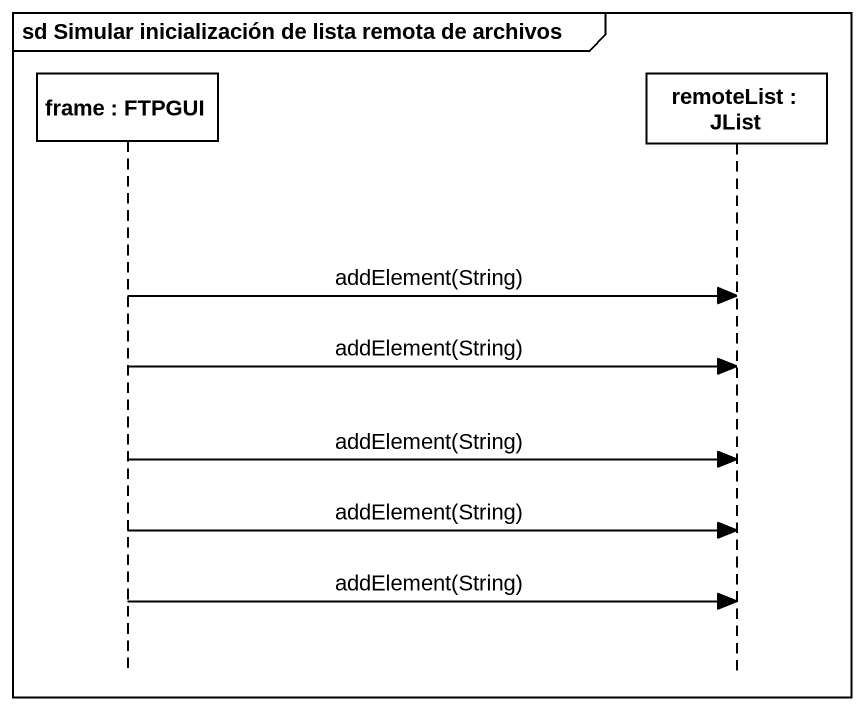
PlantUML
@startuml
mainframe sd Simular inicialización de lista remota de archivos
hide footbox
participant "frame : FTPGUI" as frame_
participant "remoteList : JList" as remoteList

frame_ -> remoteList : addElement(String)
frame_ -> remoteList : addElement(String)
frame_ -> remoteList : addElement(String)
frame_ -> remoteList : addElement(String)
frame_ -> remoteList : addElement(String)
@enduml
